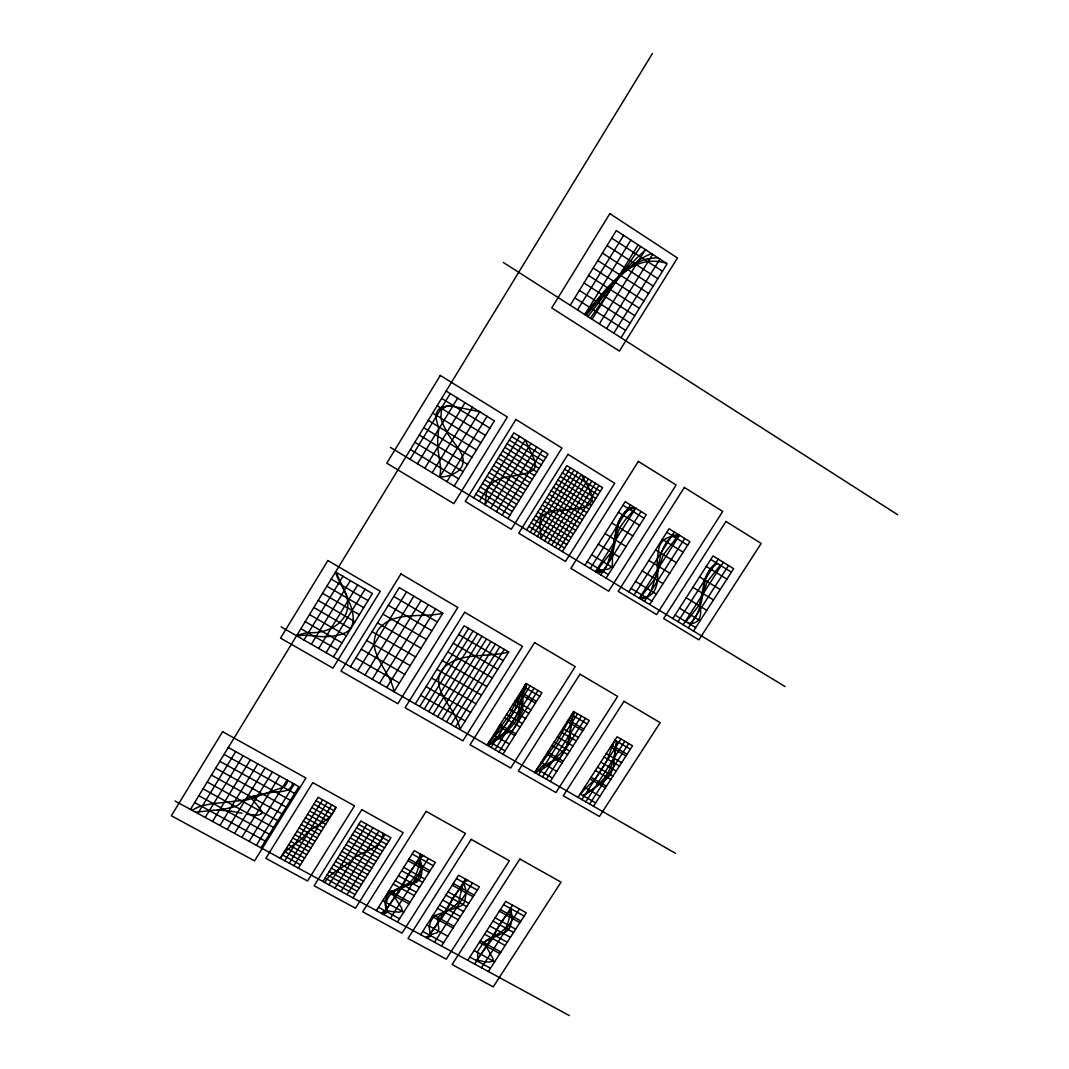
<?xml version="1.0" encoding="UTF-8"?>
<svg xmlns="http://www.w3.org/2000/svg" width="1069" height="1069" viewBox="0 0 1069 1069"><rect width="100%" height="100%" fill="white"/><g stroke="black" fill="none" stroke-linecap="round" stroke-linejoin="round"><path stroke-width="1.5" d="M261.838 812.681L261.785 812.159A7.857 7.363 3.9 0 0 261.09 810.543L258.578 806.908M526.549 683.772L526.349 686.351A7.109 6.868 -12.1 0 1 525.828 688.062L523.837 692.071A15.46 14.899 -14.1 0 0 523.008 695.064L522.701 708.827A20.752 19.977 -10.5 0 1 522.273 711.299L516.193 725.183L513.173 729.566A12.601 12.093 -10.8 0 1 511.263 731.156L495.441 738.211A12.173 11.652 -10.9 0 0 493.664 739.788L491.072 743.169A6.32 6.053 -9.4 0 1 489.963 744.144L487.678 745.494M420.144 853.917C419.315 865.863 417.538 880.054 404.804 885.119A38.07 35.771 -4.2 0 1 400.528 887.457L395.637 889.836A6.24 5.839 -5.9 0 0 394.327 891.212L393.539 893.644L394.408 896.303A56.51 53.089 -8.2 0 0 397.013 900.833L401.703 908.142L402.104 911.256L399.004 912.191L390.813 911.403A25.402 23.785 -5.6 0 1 388.715 910.922L383.798 910.922A3.26 3.047 -5.5 0 0 382.742 912.405L382.595 913.18A4.41 4.116 -5.5 0 0 382.622 913.982M574.133 711.62L573.919 714.172A7.055 6.788 -16.9 0 1 573.385 715.869L571.394 719.851A15.354 14.725 -18.5 0 0 570.565 722.818L570.165 736.447A20.592 19.75 -15.1 0 1 569.737 738.893L563.617 752.643L560.61 756.999A12.507 11.959 -15.2 0 1 558.713 758.576L542.985 765.578A12.08 11.518 -15 0 0 541.221 767.154L538.629 770.508A6.28 5.986 -13.7 0 1 537.533 771.471L535.248 772.807M510.888 908.73L510.14 914.476A26.832 25.095 -10.8 0 1 509.819 915.919L507.628 923.963A16.129 15.06 -11.4 0 1 502.577 930.858L495.709 935.362A35.197 32.925 -10.4 0 1 491.78 937.566L490.457 938.168M595.567 571.715L597.825 570.873A9.915 9.688 -25.5 0 1 599.121 570.472L608.916 568.962L612.337 565.675L612.59 550.054L616.666 526.937A29.611 28.983 -36.6 0 1 622.292 515.512M616.225 740.924C614.942 762.291 608.715 778.499 590.556 790.793A26.324 25.095 -16.9 0 1 586.681 793.492L582.805 795.523M615.049 536.999L615.183 536.184M658.811 563.791L658.945 562.989M658.544 550.749C658.972 542.624 665.533 536.478 673.63 536.518A40.542 39.7 -44.4 0 0 676.543 535.903L677.505 535.663A30.426 29.585 -37 0 1 679.483 535.222L639.275 598.212A14.485 14.097 -30.9 0 0 642.162 598.72L646.398 598.132A4.73 4.597 -30.2 0 0 647.507 597.437L651.034 590.85M429.177 926.035L429.163 926.128A9.193 8.579 -8.4 0 0 429.03 926.85L430.647 935.696A1.938 1.804 -8 0 1 430.192 936.431M461.688 888.753L463.705 881.845A5.145 4.824 -9.7 0 1 464.908 880.856L466.993 879.921M461.581 889.248L461.38 890.25A69.338 64.942 -13.4 0 0 461.073 891.84L458.855 901.341A11.425 10.703 -8.7 0 1 456.41 904.347M573.665 711.633L589.326 720.519L550.294 781.439M573.612 711.887L568.922 738.425L566.37 746.523L562.828 751.333L547.796 765.391M382.943 833.285C381.847 849.08 364.048 850.63 353.759 857.886C345.888 868.335 330.735 870.366 324.896 882.566M421.106 875.805L421.654 873.239A34.729 32.578 -4.7 0 0 421.974 870.607A20.739 19.469 -5.5 0 0 421.68 865.382M519.12 708.56L522.153 695.331A15.728 15.153 -14 0 1 523.182 692.351L525.814 687.661A5.652 5.452 -12.2 0 0 526.189 686.231L526.162 683.545L541.943 692.779L502.911 754.233M659.533 566.035L662.847 556.214A30.934 30.052 -37.2 0 1 663.943 554.063L675.768 538.709A33.941 32.965 -38.9 0 1 678.254 536.157L678.802 535.676M703.402 592.881L706.716 583.166A31.001 29.905 -38.1 0 1 707.838 581.001L720.252 565.287M659.119 567.572L655.671 577.273A29.197 28.529 -30.9 0 1 654.522 579.385L642.442 594.872A28.342 27.674 -28.5 0 1 640.331 597.183L639.275 598.212A25.055 24.44 -30.8 0 0 641.574 597.731C658.29 597.518 658.491 578.823 657.181 566.383A82.781 80.028 -41.3 0 1 658.464 550.735M702.974 594.391L699.527 603.998A29.331 28.475 -33.4 0 1 698.351 606.123L688.516 618.724M386.484 901.207L385.909 904.895L387.085 911.483A2.218 2.071 -5.4 0 1 386.684 912.592L384.212 913.394A19.523 18.16 -5.8 0 0 382.902 913.634L382.234 913.768M385.575 899.417C382.675 904.187 391.04 913.928 381.486 913.367M607.593 563.644L612.831 547.422A117.537 116 -4 0 0 614.608 539.444L617.107 527.217A38.417 37.575 -37 0 1 617.909 524.826A54.412 53.103 -37.9 0 1 623.2 514.456L624.924 511.944M286.986 782.334L287.026 782.214A6.695 6.307 3.8 0 0 287.481 780.29M651.515 589.527L656.553 574.12A116.668 114.784 -16.5 0 0 658.357 566.209L660.896 554.089A38.217 37.108 -38.2 0 1 661.698 551.724M605.335 568.013L602.047 571.234L597.745 571.968A15.875 15.567 -27 0 1 595.54 571.701L596.596 570.672A28.502 27.994 -23.4 0 0 598.707 568.347L610.813 552.726A29.331 28.85 -26.3 0 0 611.962 550.602L619.085 529.369A31.576 30.881 -35.8 0 1 620.167 527.191L625.646 519.293L635.641 508.136A16.877 16.556 -36.1 0 0 633.904 507.909L629.441 508.39A7.523 7.389 -37.4 0 0 627.824 509.178L622.706 514.951A41.384 40.462 -37.5 0 0 617.294 527.324L615.036 541.502A68.242 67.253 -17.7 0 1 612.083 554.423A80.242 79.159 -15.2 0 1 608.702 561.759L603.838 570.94A4.757 4.664 -26.4 0 1 602.729 571.648L598.44 572.222A14.565 14.271 -27.1 0 1 595.513 571.688L635.748 508.203L630.991 508.216A9.26 9.1 -37.3 0 0 628.064 509.312L624.577 512.385M335.546 806.988C331.484 820.564 317.132 824.466 307.244 832.337C300.549 843.334 286.318 846.661 280.452 858.38M403.414 884.357L408.198 874.348L414.959 865.342A90.13 84.986 -0.9 0 0 417.231 862.402L422.108 855.013M494.613 934.48L499.423 924.632L506.185 915.732A70.968 66.652 -8.6 0 0 508.55 912.699L511.223 908.917M615.076 740.256L613.593 743.236A52.515 49.962 -23.7 0 0 611.495 748.193L607.807 758.322A67.828 65.035 -14.8 0 1 603.544 766.406M570.231 717.954L573.719 711.379L534.687 772.473L535.556 772.192A35.477 33.994 -12.8 0 0 538.736 770.923L539.457 770.602M570.004 718.408L556.508 742.514L540.526 764.843M618.002 741.966L616.305 745.387A18.173 17.345 -21.9 0 0 615.477 747.792L613.379 766.941L610.573 774.731L605.228 780.143L583.327 795.817M607.098 564.926L605.629 567.559M525.908 683.96L526.135 683.532A30.654 29.585 -16.1 0 0 526.042 684.307L525.854 685.496A12 11.599 -11.5 0 1 525.2 687.688L523.556 691.282A34.302 33.019 -15.8 0 0 521.926 695.986C523.85 713.718 513.361 728.871 497.927 736.661A21.059 20.151 -11.7 0 0 495.976 738.505L491.954 743.302A5.639 5.398 -9.6 0 1 490.537 744.238L487.103 745.16L526.135 683.532L525.2 685.135A34.943 33.66 -15.9 0 0 524.826 685.764L523.783 687.701A59.597 57.285 -17.9 0 0 520.563 695.184L516.928 705.473A69.271 66.826 -5 0 1 512.692 713.651M525.681 684.36L508.871 715.762L487.664 744.385M382.929 914.155L383.597 912.979A27.487 25.616 -6.8 0 1 385.187 910.547L398.617 892.535M695.211 616.947L694.569 618.042A34.021 33.019 -31.9 0 1 691.242 622.612L689.933 624.109M427.132 938.194L429.057 935.094A51.846 48.132 -10.5 0 1 430.941 932.529L443.167 916.2A71.783 67.24 -4.7 0 0 447.657 908.65L452.788 898.094L466.298 879.533M512.719 713.664L506.225 723.78A49.521 47.677 -6.7 0 1 503.272 727.454L495.468 735.245A68.563 65.316 -14.5 0 0 490.751 740.363L487.103 745.16A16.944 16.249 -8.6 0 0 487.852 744.759L488.52 744.371A18.694 17.866 -10.7 0 1 490.965 743.089L500.292 738.024L513.882 719.531A35.691 34.368 -8.6 0 0 519.053 708.547M190.456 809.407L652.464 53.45M410.068 459.309L450.263 393.592M197.845 813.429L235.688 751.601M303.97 640.01L342.962 576.298M417.458 463.786L457.652 398.162M603.571 766.42L597.558 775.706A50.283 48.105 -15.6 0 1 594.137 779.969L586.36 787.653M205.208 817.438L243.064 755.689M311.36 644.246L350.351 580.614M424.834 468.262L465.028 402.719M212.571 821.446L250.413 759.765M318.722 648.482L357.714 584.93M432.197 472.725L472.391 407.262M219.907 825.442L257.763 763.841M326.072 652.691L365.063 589.233M439.546 477.175L479.74 411.806M227.243 829.424L265.099 767.916M333.408 656.914L372.413 593.536L335.572 571.968A182.211 172.229 14.9 0 1 337.376 575.242L347.051 596.302A108.691 103.68 13.4 0 1 348.868 601.326C353.612 611.374 357.474 628.933 343.363 633.529A37.295 35.972 11.1 0 1 335.88 635.654L332.165 636.175A89.743 86.87 16.2 0 1 330.08 636.376L329.506 636.429A64.274 62.109 13.7 0 1 315.889 636.162M446.882 481.625L487.076 416.349M234.552 833.406L272.408 771.965M454.191 486.048L494.399 420.865L446.134 391.054M241.848 837.374L279.717 776.027M570.218 305.266L616.305 230.583L667.109 263.789L621.022 337.764M350.445 666.695L399.258 587.603L442.807 613.218L393.967 691.683C390.693 670.53 364.021 651.529 378.426 629.414C394.167 609.985 421.533 618.51 442.807 613.218M249.144 841.343L287.013 780.063M577.514 309.943L623.615 235.354M357.727 670.878L406.554 591.892M256.413 845.298L294.282 784.098M584.81 314.593L630.897 240.111M473.607 497.82L513.815 432.865L548.036 454.004L507.828 518.559M365.01 675.06L413.837 596.181M260.996 847.797L298.866 786.637L228.298 747.498M479.34 501.281L519.534 436.406M592.079 319.257L638.166 244.868M372.266 679.229L421.106 600.444M599.335 323.894L645.422 249.612M379.522 683.385L428.348 604.72M490.765 508.203L530.959 443.461M606.577 328.53L652.665 254.355M280.225 858.26L318.108 797.314L336.267 807.389L298.371 868.135M386.751 687.541L435.591 608.969M496.457 511.663L536.665 446.976M284.768 860.732L322.651 799.839M613.806 333.154L659.894 259.072M502.149 515.111L542.357 450.503M289.311 863.204L327.194 802.365M293.841 865.676L331.724 804.877M415.266 703.91L464.12 625.753L508.697 651.983L459.844 729.512C457.358 708.373 426.371 688.249 443.956 667.47C461.768 651.422 487.571 657.983 508.697 651.983M526.656 529.957L566.864 465.643L602.569 487.705L562.347 551.591M419.756 706.489L468.596 628.385M530.237 532.135L570.458 467.848M424.219 709.054L473.073 631.017M533.819 534.3L574.04 470.066M537.4 536.478L577.621 472.284M428.696 711.62L477.549 633.65M322.945 881.511L360.841 821.019L390.933 837.722L353.024 897.88M433.159 714.186L482.012 636.282M544.549 540.807L584.756 476.694M328.971 884.785L366.867 824.373M437.622 716.751L486.475 638.901M548.116 542.972L588.324 478.899M334.998 888.072L372.894 827.713M442.072 719.303L490.925 641.52M551.684 545.123L591.892 481.103M555.239 547.288L595.46 483.295M446.521 721.856L495.375 644.139M341.024 891.346L378.92 831.054M558.793 549.439L599.014 485.5M450.971 724.408L499.824 646.758M347.024 894.606L384.934 834.395M455.407 726.96L504.261 649.364M584.957 565.301L625.178 501.668L646.291 514.723L606.083 578.102M590.248 568.508L630.469 504.942M376.382 910.588L414.291 850.683L435.377 862.376L397.454 922.053M383.424 914.423L421.333 854.585M491.059 747.431L530.09 685.844M600.818 574.908L641.026 511.463M495.014 749.703L534.046 688.155M390.452 918.244L428.362 858.487M498.956 751.975L538.001 690.467M628.826 591.879L669.034 528.767L689.906 541.662L649.698 604.519M634.051 595.045L674.258 532.001M420.665 934.68L458.574 875.244L479.406 886.802L441.484 946.012M427.613 938.462L465.536 879.106M644.5 601.366L684.694 538.455M538.589 774.718L577.634 713.664M434.562 942.243L472.485 882.954M542.491 776.963L581.536 715.949M546.393 779.207L585.438 718.234M672.815 618.537L713.01 555.947L733.641 568.695L693.447 631.031M677.987 621.664L718.181 559.14M683.144 624.79L723.339 562.321M467.754 960.309L505.69 901.381L526.255 912.792L488.333 971.507M578.062 797.38L617.094 736.782L632.527 745.801L593.482 806.24M688.302 627.917L728.497 565.514M474.623 964.051L512.559 905.189M581.924 799.599L620.955 739.04M585.785 801.817L624.817 741.298M481.491 967.779L519.414 908.997M589.634 804.035L628.679 743.556M666.976 541.422L671.626 536.197A7.483 7.296 -38.7 0 1 673.229 535.422L677.652 534.941A16.783 16.356 -37.7 0 1 679.403 535.181M590.395 318.174L640.745 246.551M534.687 772.473L539.818 765.738M587.91 316.584C605.829 293.253 623.468 269.241 645.716 249.812M584.516 314.406C605.588 291.463 628.158 253.206 664.477 262.693A65.062 63.712 -77.5 0 1 665.893 263.001M586.2 315.489C601.339 296.3 616.987 277.098 636.402 262.025A64.968 63.405 -76.7 0 1 651.569 253.567M476.213 960.51L489.402 943.112A71.195 66.545 -7.8 0 0 494.68 934.506M585.438 315.008L603.37 293.494L619.138 276.924A136.137 132.756 -65.6 0 1 628.091 269.081L629.494 267.998A49.294 48.145 -79.2 0 1 648.014 258.604M687.621 619.846L686.057 621.757M580.467 794.173L582.939 791.26A58.073 54.88 -20 0 1 586.36 787.653M459.71 469.572C470.935 456.73 451.933 443.007 446.802 431.742M456.423 904.361L454.298 905.991A45.633 42.854 -7.1 0 1 453.336 906.646L451.84 907.608A57.82 53.744 -11.1 0 0 450.383 908.583L447.657 910.507A24.627 23.064 -7.7 0 1 446.401 911.322L439.252 915.933A6.147 5.733 -8.7 0 0 437.889 918.191L437.702 919.113A8.632 8.058 -8.8 0 0 437.635 920.342L438.838 929.135L438.009 931.914A4.583 4.276 -8.3 0 1 437.047 932.716L429.938 935.014A6.093 5.666 -8.3 0 0 429.15 935.402L428.215 936.043A12.708 11.812 -8.5 0 0 426.357 937.78M252.471 796.859L252.017 798.022M430.179 936.417L425.703 937.419M716.577 563.029L713.758 565.234A19.295 18.654 -38.9 0 0 711.179 567.986L708.974 571.34A41.21 39.727 -39.2 0 0 704.992 581.148L702.761 594.257A68.416 66.652 -29.6 0 1 695.518 617.094M260.636 814.043L260.729 813.99A3.194 3.007 3.7 0 0 262.012 812.774M435.764 915.558L437.087 914.823A24.707 23.01 -9 0 1 441.444 913.18L461.1 905.924A9.701 9.073 -9.1 0 0 464.534 901.808L466.124 893.59A15.38 14.418 -8.8 0 0 466.084 891.934L465.803 890.036A29.464 27.58 -8 0 0 464.547 885.934L463.933 882.713A2.806 2.632 -9.6 0 1 464.106 882.232L466.004 881.003A14.872 13.991 -9.2 0 0 466.672 880.829L467.995 880.482M391.615 891.239L416.055 882.246M192.019 810.262L196.856 807.696M282.737 787.465L267.156 792.864A17.946 16.863 3.2 0 0 266.649 793.011L265.286 793.452A16.703 15.728 4.9 0 1 264.658 793.626L254.288 796.058A5.612 5.265 4.3 0 0 252.458 796.846M717.486 563.59L714.279 565.514A18.561 17.946 -38.7 0 0 711.313 568.053L709.201 570.632A31.188 30.106 -38.7 0 0 705.139 578.382A27.847 26.885 -38.6 0 0 704.377 580.788L700.061 604.346A29.01 27.968 -36.8 0 0 699.941 607.085C702.44 615.65 698.712 624.924 688.543 623.254M489.562 938.555L486.288 940.373A4.597 4.276 -11.3 0 0 484.952 942.497L484.872 942.831A4.062 3.782 -11.3 0 0 484.818 943.606L490.564 954.403A61.227 56.617 -9 0 1 491.673 956.274C496.978 963.77 485.179 962.26 480.916 960.884A39.753 36.707 -10.8 0 0 479.112 960.603L475.692 960.229M254.155 796.098L252.418 796.472A14.832 13.91 3.9 0 0 250.667 796.98L245.082 799.425A15.888 14.886 4 0 0 242.65 801.095L238.734 804.543A15.407 14.445 5.8 0 1 234.926 806.694L222.045 809.594M648.095 258.939L649.725 258.631A55.481 54.225 -78.4 0 1 657.929 257.789M296.581 635.761L304.986 635.186L315.903 636.135M195.56 812.186L213.506 810.275M221.644 809.634L217.461 810.102A13.389 12.507 5.2 0 1 218.998 810.115L227.577 810.77M633.89 508.336L635.721 508.189M217.007 810.128L213.773 810.275M479.38 411.578L452.027 406.167A37.201 36.787 26.4 0 0 450.169 405.953L449.621 405.926A12.133 12 35 0 0 446.254 406.273L441.457 409.627L440.882 416.963M450.129 405.953L442.098 406.942A10.383 10.262 35.4 0 0 440.548 407.797L439.666 408.465A11.732 11.612 35.1 0 0 437.462 410.937L435.871 414.999A10.703 10.583 35.4 0 0 435.791 417.244L438.103 426.411A20.431 20.137 30.7 0 1 438.397 427.854L438.504 428.589A12.828 12.654 30.9 0 1 438.597 430.179L437.996 435.43A37.362 37.081 24.6 0 0 437.649 438.998L437.729 445.733A129.135 128.467 -49.6 0 0 438.036 449.568L440.535 466.939A35.558 34.93 22.6 0 1 440.522 470.213L440.455 471.389A40.555 39.82 23 0 1 439.546 477.175M228.886 810.93L231.171 811.264M229.22 810.97L227.897 810.81M231.398 811.304L235.086 811.919M236.276 812.133L241.982 813.282M247.033 814.311L257.482 815.126A8.178 7.683 4 0 0 260.689 814.124M282.31 854.893L300.469 864.781M325.043 878.157L355.122 894.553M378.479 907.274L399.552 918.752M422.749 931.393L443.582 942.738M469.852 957.049L490.43 968.26M174.982 800.988L569.269 1015.55M198.834 795.71L269.375 834.261M288.603 844.777L306.763 854.692M331.323 868.122L361.416 884.557M286.505 848.145L304.665 858.06M329.225 871.462L359.318 887.898M382.675 900.646L403.748 912.151M426.945 924.819L447.777 936.19M474.048 950.528L494.626 961.766M194.638 802.565L265.179 841.036M284.407 851.512L302.567 861.414M327.127 874.816L357.22 891.225M207.226 781.974L277.78 820.698M297.008 831.254L315.168 841.223M339.728 854.706L369.821 871.222M393.192 884.036L414.264 895.608M437.462 908.343L458.294 919.781M484.564 934.199L505.143 945.49M294.91 834.635L313.057 844.59M337.63 858.06L367.723 874.549M203.03 788.842L273.57 827.486M292.799 838.016L310.959 847.958M335.532 861.414L365.611 877.89M388.982 890.691L410.055 902.236M433.252 914.944L454.084 926.342M480.355 940.733L500.933 951.998M387.927 892.348L408.999 903.88M432.21 916.587L453.029 927.986M479.3 942.364L499.878 953.628M290.701 841.397L308.861 851.325M333.434 864.768L363.513 881.23M215.644 768.21L286.198 807.095M305.427 817.705L323.586 827.713M348.16 841.25L378.252 857.846M401.61 870.714L422.696 882.339M445.893 895.127L466.725 906.606M492.996 921.09L513.574 932.435M303.329 821.086L321.475 831.094M346.049 844.617L376.141 861.186M398.456 875.725L419.529 887.31M442.726 900.085L463.558 911.55M489.829 926.008L510.407 937.326M211.435 775.092L281.975 813.897M301.217 824.48L319.377 834.475M343.951 847.984L374.03 864.527M299.106 827.874L317.266 837.842M341.839 851.338L371.932 867.881M395.289 880.709L416.362 892.294M439.573 905.042L460.405 916.48M486.676 930.925L507.24 942.23M224.076 754.407L294.63 793.465M313.872 804.115L332.031 814.177M356.605 827.78L386.697 844.43M409.013 859.035L430.085 870.701M453.283 883.542L474.115 895.06M500.399 909.599L520.964 920.984M311.76 807.523L329.92 817.558M354.494 831.147L384.586 847.784M407.944 860.705L429.03 872.371M452.227 885.199L473.059 896.717M499.33 911.242L519.908 922.627M219.853 761.315L290.407 800.293M309.649 810.917L327.809 820.952M352.382 834.515L382.475 851.138M307.538 814.311L325.698 824.333M350.271 837.882L380.364 854.492M403.721 867.387L424.807 879.012M448.005 891.813L468.837 903.318M495.107 917.817L515.686 929.161M315.983 800.721L334.143 810.783M358.716 824.399L388.809 841.076M412.18 854.024L433.252 865.703M456.463 878.571L477.295 890.116M503.566 904.668L524.144 916.066M300.897 628.706L337.724 649.899M489.255 741.752L505.062 750.839M536.838 769.105L552.446 778.072M580.213 794.04L595.647 802.899M281.094 626.875L675.595 853.383M498.982 726.399L514.79 735.525M546.566 753.886L562.174 762.892M589.941 778.927L605.375 787.84M361.228 649.204L404.763 674.339M426.063 686.632L470.641 712.368M305.213 621.65L342.04 642.883M493.584 734.938L509.378 744.037M541.168 762.344L556.762 771.337M584.543 787.332L599.963 796.218M355.83 657.956L399.365 683.024M420.665 695.278L465.242 720.947M506.572 714.426L522.367 723.593M554.156 742.006L569.764 751.053M597.531 767.154L612.951 776.107M313.858 607.499L350.685 628.826M504.394 717.847L520.202 727M551.978 745.4L567.586 754.447M595.366 770.522L610.787 779.461M366.64 640.451L410.175 665.653M431.475 677.973L476.052 703.776M309.529 614.581L346.356 635.855M500.065 724.688L515.873 733.815M547.649 752.188L563.256 761.208M591.023 777.257L606.457 786.169M377.477 622.88L421.026 648.228M442.325 660.615L486.903 686.565M322.531 593.308L359.358 614.728M513.08 704.137L528.888 713.33M560.664 731.824L576.271 740.897M604.038 757.052L619.459 766.019M509.819 709.281L525.627 718.462M557.403 736.915L573.011 745.975M600.778 762.103L616.212 771.07M318.188 600.404L355.015 621.784M372.052 631.672L415.6 656.941M436.9 669.301L481.478 695.171M331.216 579.091L368.057 600.604M520.697 692.124L536.491 701.358M568.28 719.905L583.874 729.018M611.655 745.227L627.075 754.233M382.916 614.087L426.464 639.489M447.764 651.916L492.341 677.933M519.601 693.848L535.409 703.068M567.185 721.615L582.792 730.715M610.559 746.924L625.993 755.917M326.873 586.2L363.701 607.673M515.258 700.716L531.052 709.91M562.842 728.417L578.436 737.503M606.217 753.672L621.637 762.651M393.806 596.449L437.355 621.998M458.654 634.492L503.232 660.642M388.354 605.268L431.903 630.75M453.203 643.217L497.78 669.301M523.957 686.966L539.765 696.213M571.541 714.8L587.148 723.913M614.916 740.162L630.349 749.182M475.825 494.225L510.047 514.991M528.874 526.402L564.579 548.063M587.188 561.773L608.314 574.587M631.044 588.391L651.93 601.045M675.033 615.076L695.665 627.583M390.439 447.417L785.02 686.525M484.738 479.847L518.959 500.693M537.787 512.171L573.478 533.912M414.839 442.259L463.091 471.629M482.507 483.442L516.728 504.274M535.556 515.726L571.247 537.453M480.275 487.036L514.496 507.842M533.324 519.293L569.029 540.994M591.638 554.731L612.764 567.586M635.494 581.402L656.379 594.097M679.483 608.141L700.115 620.688M410.389 449.541L458.641 478.845M478.057 490.631L512.278 511.423M531.106 522.848L566.797 544.522M423.752 427.68L472.017 457.171M491.419 469.037L525.641 489.949M544.468 501.468L580.173 523.275M489.188 472.645L523.409 493.531M542.237 505.036L577.941 526.83M419.289 434.976L467.554 464.4M486.956 476.239L521.178 497.112M540.019 508.603L575.71 530.371M598.319 544.161L619.445 557.043M642.175 570.913L663.061 583.647M686.164 597.745L706.796 610.319M432.691 413.048L480.956 442.673M500.359 454.592L534.58 475.598M553.421 487.157L589.113 509.071M611.722 522.955L632.848 535.916M655.578 549.88L676.45 562.695M699.567 576.886L720.199 589.54M498.127 458.213L532.349 479.193M551.176 490.738L586.868 512.626M428.228 420.371L476.48 449.929M495.896 461.821L530.117 482.787M548.945 494.319L584.636 516.18M493.651 465.429L527.872 486.368M546.713 497.887L582.405 519.734M605.014 533.565L626.14 546.5M648.87 560.41L669.755 573.184M692.859 587.322L713.491 599.95M507.08 443.742L541.302 464.815M560.129 476.413L595.834 498.395M618.443 512.318L639.569 525.333M662.299 539.337L683.171 552.192M706.288 566.423L726.907 579.131M437.168 405.726L485.433 435.417M504.849 447.363L539.07 468.409M557.898 479.994L593.589 501.962M502.604 450.971L536.825 472.004M555.653 483.576L591.344 505.517M511.57 436.486L545.791 457.612M564.619 469.238L600.324 491.272M622.92 505.223L644.046 518.265M666.789 532.295L687.661 545.177M710.765 559.434L731.396 572.169M441.657 398.39L489.909 428.148M509.325 440.121L543.546 461.22M562.374 472.819L598.079 494.827M574.801 297.837L625.606 330.415M503.192 262.386L897.653 514.737M583.981 282.951L634.799 315.676M579.385 290.407L630.202 323.052M588.591 275.495L639.396 308.286M597.798 260.569L648.616 293.494M593.188 268.038L644.006 300.897M607.045 245.589L657.849 278.662M602.422 253.086L653.226 286.078M611.668 238.093L662.473 271.232M254.382 801.83L258.444 806.734M254.235 801.67L253.273 800.534A7.777 7.309 4.3 0 1 251.923 798.035M335.425 572.209L337.256 576.966A24.44 23.718 11.7 0 0 338.151 578.877A39.005 37.936 11.2 0 0 338.779 580.026L342.294 586.507A83.81 80.202 13.1 0 1 344.405 590.916C357.126 616.452 332.406 634.492 308.473 632.554A68.202 65.115 5.2 0 0 296.741 635.534M421.64 865.396L419.743 858.22A2.646 2.485 -6.6 0 1 419.863 857.685L422.696 856.322A8.899 8.392 -6.3 0 0 423.832 855.975M510.608 908.57L511.797 914.85A14.191 13.269 -11.6 0 1 511.877 915.959L511.77 918.993A35.05 32.738 -10.5 0 1 510.581 925.326L509.566 927.839A13.069 12.2 -11.7 0 1 507.762 930.07L506.666 931.126A10.53 9.821 -11.8 0 1 505.717 931.834L489.455 939.424A36.88 34.208 -12.1 0 0 485.994 941.001L484.297 942.07A11.692 10.877 -11.4 0 0 483.068 943.045L477.589 951.677L477.763 959.16A47.089 43.642 -8.5 0 1 477.937 960.056L478.164 961.579M419.436 859.289L419.596 860.264A35.611 33.553 -8.5 0 0 419.876 861.534L420.478 864.166A20.592 19.336 -5.4 0 1 420.705 868.522L420.251 872.17A43.762 41.063 -4.1 0 1 419.836 874.041L419.048 876.527A11.679 10.957 -6 0 1 415.507 881.07L413.436 882.393A39.513 37.174 -4.7 0 1 412.206 883.034L403.561 887.083A44.845 42.185 -4.1 0 1 401.77 887.871L398.243 889.288A43.121 40.181 -7.2 0 0 396.733 889.942L392.857 892.147A19.964 18.654 -6.4 0 0 386.644 901.247M661.671 551.711A54.118 52.448 -38.7 0 1 667.003 541.448M622.546 515.672A17.598 17.251 -36.7 0 1 633.837 508.069M459.804 469.679A30.493 30.119 25.6 0 1 439.546 476.934M447.029 431.595A46.194 45.887 44.2 0 1 440.602 417.03M419.462 859.289A5.492 5.171 -6.8 0 1 419.422 857.645L421.787 855.908A31.669 29.905 -5.2 0 0 422.843 855.427M385.856 899.47A17.091 15.982 -6.2 0 1 391.388 890.985M421.173 875.818A11.144 10.463 -6.1 0 1 416.162 882.406M429.524 926.061A17.879 16.676 -8.9 0 1 435.497 915.264M403.467 884.37A70.968 66.545 -1.8 0 1 398.59 892.521M287.067 782.495A11.064 10.436 4.1 0 1 282.884 787.666M196.843 807.67A38.698 36.052 4.7 0 1 204.326 805.198L212.13 803.768A104.909 97.159 2.2 0 1 216.873 803.193L246.886 799.919A41.838 39.393 6.7 0 0 254.435 797.688L258.778 795.87A39.112 36.653 2.4 0 1 260.983 795.055L264.765 793.946A87.444 81.591 0.4 0 1 267.063 793.372L270.163 792.73A45.259 42.399 2 0 1 272.501 792.356C279.129 791.194 288.724 792.784 291.984 785.314A10.984 10.356 3.7 0 0 292.545 783.136M547.876 765.484A36.44 34.916 -12.9 0 1 539.444 770.575M486.716 490.952L485.045 504.755L525.253 439.934L534.874 460.859L535.542 466.244L533.404 469.906C519.04 479.433 494.546 471.95 486.716 490.952M540.593 518.799L539.765 523.209L540.981 538.642L581.189 474.489L589.727 489.682L592.092 496.096A9.715 9.608 -31.3 0 1 585.371 506.786C571.634 511.65 555.466 507.281 542.811 515.231L540.593 518.799M222.619 731.677L171.347 815.754L254.569 860.866L305.894 778.005L222.619 731.677M440.294 375.446L386.791 463.184L453.844 503.646L507.361 417.004L440.294 375.446M327.876 560.53L280.559 638.126L332.94 668.125L380.297 591.264L327.876 560.53M609.838 213.626L551.764 307.939L619.405 351.086L677.465 257.963L609.838 213.626M400.955 573.919L340.998 671.118L397.842 703.683L457.813 607.473L400.955 573.919M515.899 419.489L465.229 501.428L511.276 529.289L561.96 448.045L515.899 419.489M312.763 782.642L265.82 858.327L307.551 880.99L354.52 805.866L312.763 782.642M464.668 612.27L405.098 707.705L462.89 740.83L522.487 646.384L464.668 612.27M568 454.325L518.746 533.19L565.461 561.452L614.715 483.268L568 454.325M361.803 809.647L314.139 885.787L355.469 908.222L403.147 832.657L361.803 809.647M638.367 461.407L570.886 568.361L608.662 591.197L676.142 484.992L638.367 461.407M426.143 811.371L362.712 911.79L402.024 933.13L465.469 833.419L426.143 811.371M534.58 642.603L470.039 744.759L510.675 768.036L575.216 666.642L534.58 642.603M684.347 487.451L618.229 591.384L656.607 614.595L722.711 511.423L684.347 487.451M471.175 839.352L408.024 938.462L446.227 959.187L509.378 860.772L471.175 839.352M580.026 674.178L518.318 770.99L555.933 792.543L617.641 696.413L580.026 674.178M725.945 521.472L663.675 618.537L698.899 639.85L761.168 543.44L725.945 521.472M519.881 859.035L452.093 964.532L493.25 986.861L561.038 882.139L519.881 859.035M624.015 701.291L563.31 795.75L599.455 816.475L660.161 722.657L624.015 701.291"/></g></svg>
